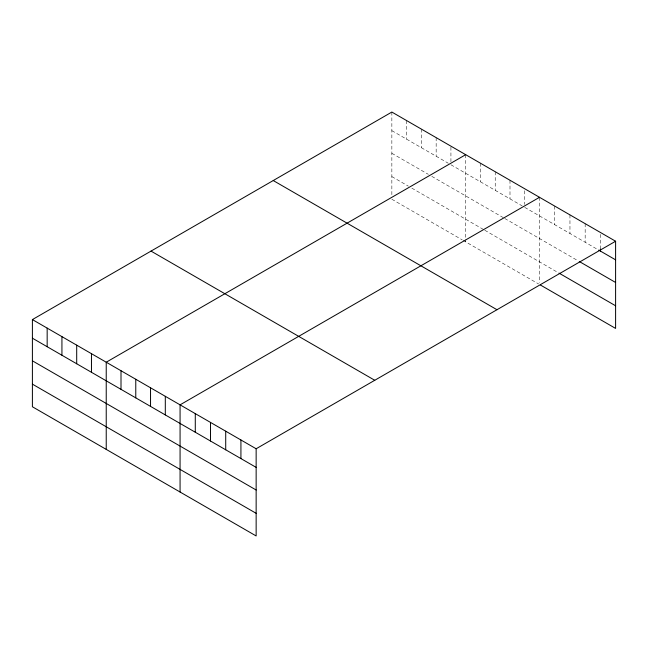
<?xml version="1.0" encoding="UTF-8"?>
<svg xmlns="http://www.w3.org/2000/svg" width="648" height="648" viewBox="0 0 648 648"><rect width="100%" height="100%" fill="white"/><g stroke="black" fill="none" stroke-linecap="round" stroke-linejoin="round"><path stroke-width="0.49" stroke-dasharray="3.24 2.43" d="M391.854 112.055L391.854 196.409M391.854 130.661L448.319 163.256M450.927 164.762L522.158 205.886M524.759 207.392L597.853 249.593M391.854 153.293L428.344 174.353M431.811 176.361L503.909 217.987M504.784 218.489L578.413 260.998M391.854 176.604L408.362 186.138M411.836 188.139L483.935 229.765M484.801 230.267L558.122 272.597M391.854 199.236L462.218 239.857M463.085 240.359L538.658 283.994M600.388 234.406L600.388 249.099M585.168 223.665L585.168 242.271M569.957 214.877L569.957 233.483M554.745 206.096L554.745 224.702M539.525 197.308L539.525 282.609M524.759 190.747L524.759 204.452M509.992 180.257L509.992 198.863M495.226 171.736L495.226 190.342M480.46 163.207L480.46 181.813M465.693 154.686L465.693 241.866M450.927 147.137L450.927 161.83M436.161 137.635L436.161 156.241M421.394 129.106L421.394 147.712M406.628 120.585L406.628 139.19"/><path stroke-width="0.97" d="M615.6 241.234L256.146 448.764L256.146 535.945L32.4 406.766L32.4 319.586L391.854 112.055L615.6 241.234L615.6 328.415L540.375 284.982M465.693 154.686L106.232 362.216L106.232 449.396M539.525 197.308L180.071 404.846L180.071 492.026M598.695 250.079L615.6 259.84M579.255 261.484L615.6 282.471M558.965 273.091L615.6 305.783M273.237 180.541L496.976 309.72M151.024 251.1L374.763 380.279M32.4 319.586L256.146 448.764M32.4 338.191L256.146 467.37M32.4 360.823L256.146 490.001M32.4 384.134L256.146 513.313M600.388 249.099L600.388 251.051M240.926 439.976L240.926 458.582M225.715 431.195L225.715 449.801M210.503 422.407L210.503 441.013M195.283 413.627L195.283 432.232M165.305 396.317L165.305 414.923M150.538 387.788L150.538 406.393M135.772 379.266L135.772 397.872M121.006 370.737L121.006 389.343M91.465 353.687L91.465 372.292M76.699 345.165L76.699 363.771M61.933 336.636L61.933 355.242M47.166 328.115L47.166 346.721"/></g></svg>
